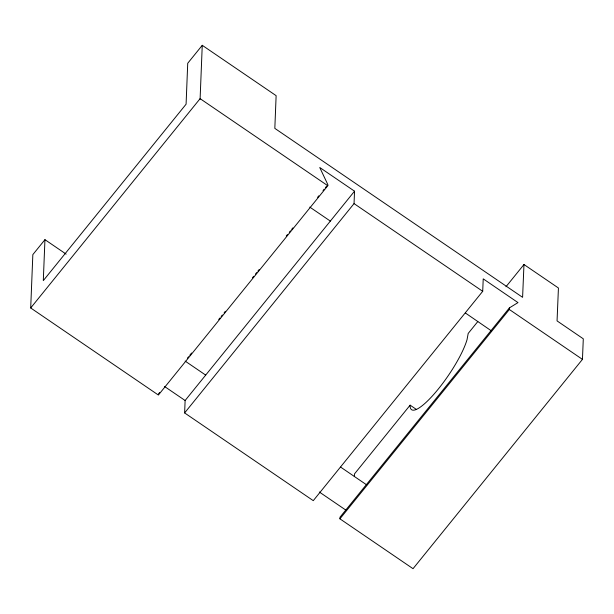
<?xml version="1.0" encoding="UTF-8"?>
<svg xmlns="http://www.w3.org/2000/svg" width="614" height="614" viewBox="0 0 614 614"><rect width="100%" height="100%" fill="white"/><g stroke="black" fill="none" stroke-linecap="round" stroke-linejoin="round"><path stroke-width="0.92" d="M505.974 286.746L523.972 264.511L558.433 288.004L557.059 320.899L583.3 338.813L582.448 359.374L413.038 568.687L339.918 518.822L339.987 517.211L509.413 307.883L518.001 302.602L483.226 278.856L482.704 291.312L313.27 500.656L184.622 412.93L354.048 203.602L354.539 191.192L319.74 167.484L327.853 184.66L327.807 185.72L158.389 395.04L30.7 307.967L32.841 254.618L44.945 239.667L66.135 254.119M44.945 239.667L43.302 280.621L186.088 104.196L187.73 63.257L202.252 45.313L276.131 95.661L274.826 128.372L522.598 297.329L523.972 264.511M184.622 412.93L185.121 400.512L354.539 191.192M200.087 99.307L202.252 45.313M354.362 476.602L354.47 473.939L410.129 405.163A48.936 11.083 -55.7 0 0 434.605 393.444A48.936 11.083 -55.7 0 0 467.024 339.703L468.19 333.44L477.784 321.582M339.918 518.822L509.344 309.494L509.413 307.883M30.7 307.967L200.11 98.654L327.807 185.72M158.435 393.988L159.64 392.499M187.37 358.231L188.575 356.742M189.787 355.253L191.591 353.012M218.722 319.495L219.927 318.006M221.132 316.517L222.345 315.02M224.148 312.787L225.353 311.298M252.484 277.781L253.689 276.285M255.501 274.051L256.706 272.562M257.911 271.073L259.116 269.584M286.247 236.06L287.459 234.571M289.263 232.338L290.468 230.849M291.673 229.36L292.886 227.871M317.599 197.324L318.804 195.835M323.025 190.624L324.23 189.135M325.443 187.638L326.648 186.149M354.048 203.602L482.704 291.312M509.344 309.494L582.448 359.374M309.778 207.087L330.34 221.094M410.129 405.163L416.399 409.438M185.136 361.086L205.69 375.1M340.67 467.131L366.758 484.93M164.56 386.498L185.121 400.512M319.303 491.998L346.189 510.334M465.404 313.01L491.438 330.892"/></g></svg>
